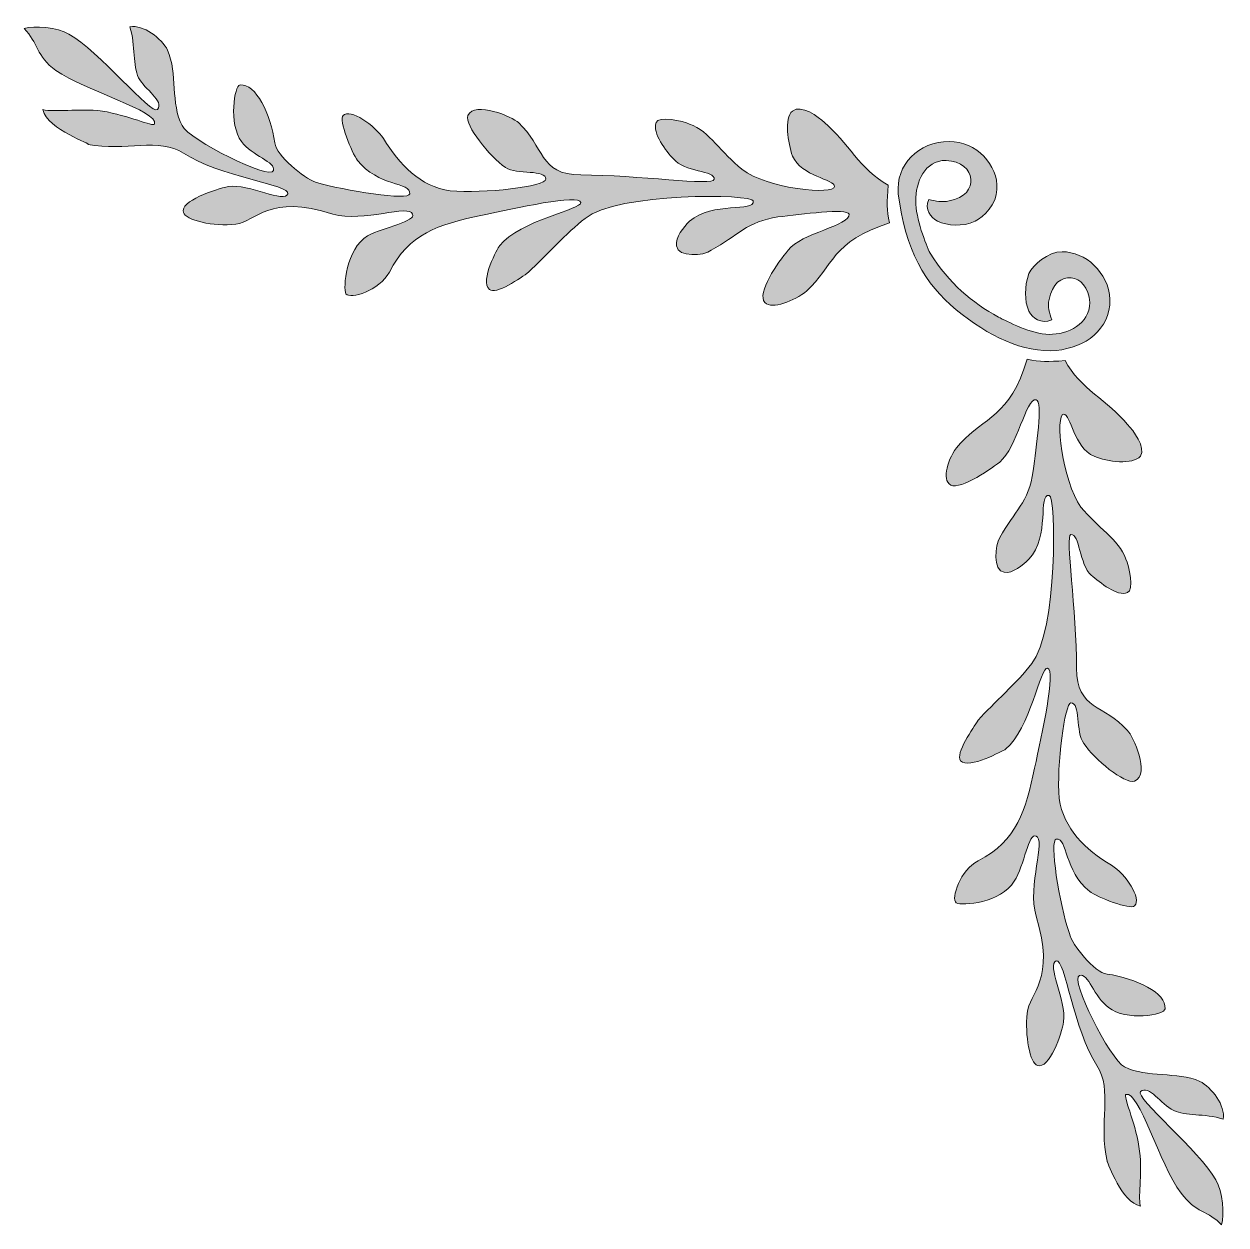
# Model space of a CAD drawing. Header units: inches. Extents: x -113 to 710, y 11 to 832.
import ezdxf

# ---------------------------------------------------------------- set-up
doc = ezdxf.new("R2010")
doc.units = ezdxf.units.IN
doc.header["$MEASUREMENT"] = 0
doc.layers.add('图层 1', color=7, linetype='Continuous')

# ---------------------------------------------------------------- blocks, each defined once
blk = doc.blocks.new('block 2')
at = {"layer": '图层 1', "true_color": 0xffffff}
h = blk.add_hatch(color=7, dxfattribs=at)
h.dxf.hatch_style = 2
edge = h.paths.add_edge_path()
edge.add_spline(control_points=[(478.39, 721.9), (459.55, 731.83), (450.62, 751.66), (434.75, 764.56), (430.79, 768.53), (418.87, 777.45), (412.92, 772.49), (406.98, 767.53), (409.95, 750.67), (412.92, 741.74), (418.87, 727.85), (441.69, 725.87), (441.69, 720.91), (441.69, 714.96), (396.07, 718.93), (378.21, 732.82), (364.33, 743.72), (356.39, 758.6), (342.51, 763.56), (338.53, 765.54), (320.69, 769.51), (319.69, 764.56), (316.7, 757.61), (326.63, 744.72), (331.58, 739.76), (338.53, 730.83), (360.35, 731.83), (359.37, 725.87), (359.37, 720.91), (306.81, 728.85), (268.12, 728.85), (239.35, 728.85), (243.31, 748.68), (225.47, 764.56), (221.49, 768.53), (195.71, 779.44), (190.74, 769.51), (188.77, 762.58), (205.62, 741.74), (216.53, 733.81), (224.47, 728.85), (244.3, 732.82), (244.3, 725.87), (244.3, 720.91), (201.65, 715.95), (178.84, 717.94), (158.01, 720.91), (144.13, 735.79), (133.22, 753.65), (127.26, 762.58), (110.4, 774.47), (105.44, 769.51), (102.48, 766.54), (111.4, 743.72), (115.37, 738.77), (129.25, 720.91), (152.07, 723.89), (151.07, 715.95), (151.07, 710.99), (106.44, 717.94), (86.6, 723.89), (78.67, 726.86), (59.82, 741.74), (58.84, 750.67), (55.85, 770.5), (45.93, 791.34), (35.02, 790.35), (31.06, 790.35), (27.09, 763.56), (36.02, 751.66), (42.96, 741.74), (59.82, 737.77), (57.84, 731.83), (55.85, 724.88), (0.32, 752.65), (-4.66, 762.58), (-12.59, 777.45), (-7.62, 798.28), (-14.57, 814.15), (-18.55, 822.08), (-31.44, 832), (-40.37, 830.02), (-36.39, 817.12), (-38.38, 803.24), (-34.41, 795.3), (-30.44, 787.37), (-16.56, 779.43), (-21.51, 773.48), (-25.49, 769.51), (-62.19, 814.15), (-82.02, 825.06), (-89.96, 830.02), (-105.83, 831.01), (-112.78, 829.03), (-102.85, 819.11), (-104.84, 810.18), (-90.96, 800.26), (-71.11, 786.38), (-20.52, 772.49), (-23.5, 763.56), (-24.49, 761.58), (-41.36, 769.51), (-59.2, 772.49), (-76.07, 774.47), (-91.94, 771.5), (-99.87, 773.48), (-96.9, 759.59), (-65.15, 749.67), (-69.13, 749.67), (-43.33, 744.72), (-20.52, 754.63), (-3.67, 743.72), (20.14, 727.85), (69.73, 721.9), (67.75, 715.95), (65.78, 709.01), (40.97, 722.9), (27.09, 720.91), (18.15, 718.93), (-6.64, 710.99), (-3.67, 703.06), (-2.67, 698.1), (17.16, 693.14), (32.05, 695.12), (45.93, 697.11), (54.85, 715.95), (98.5, 702.07), (119.32, 696.11), (151.07, 709.01), (153.06, 702.07), (156.03, 697.11), (133.21, 693.14), (122.31, 687.19), (107.43, 678.26), (105.44, 651.48), (107.43, 647.51), (110.4, 643.54), (130.24, 649.5), (137.19, 662.39), (150.07, 688.18), (170.9, 695.12), (199.66, 701.08), (223.47, 706.03), (267.12, 715.95), (268.12, 710), (269.11, 705.04), (226.46, 698.1), (212.56, 680.25), (211.58, 679.26), (198.68, 656.44), (205.62, 650.49), (209.59, 646.52), (227.44, 658.42), (232.41, 662.39), (244.3, 673.3), (258.2, 689.17), (271.08, 699.09), (292.91, 716.94), (386.15, 715.95), (386.15, 710.99), (387.14, 703.06), (358.37, 710.99), (342.51, 697.11), (338.53, 693.14), (332.58, 686.2), (333.58, 680.24), (334.57, 672.31), (352.42, 673.3), (357.39, 677.27), (375.22, 687.19), (382.18, 697.11), (403.01, 700.08), (418.87, 702.06), (450.62, 706.03), (451.62, 702.06), (452.61, 694.13), (418.87, 689.17), (409.95, 677.27), (403.01, 669.33), (388.13, 647.51), (394.09, 641.56), (399.04, 636.6), (413.92, 642.56), (422.85, 649.5), (440.69, 666.36), (439.71, 683.22), (479.38, 696.11), (477.39, 705.04), (477.39, 710), (478.39, 721.9)], knot_values=[0, 0, 0, 0, 1, 1, 1, 2, 2, 2, 3, 3, 3, 4, 4, 4, 5, 5, 5, 6, 6, 6, 7, 7, 7, 8, 8, 8, 9, 9, 9, 10, 10, 10, 11, 11, 11, 12, 12, 12, 13, 13, 13, 14, 14, 14, 15, 15, 15, 16, 16, 16, 17, 17, 17, 18, 18, 18, 19, 19, 19, 20, 20, 20, 21, 21, 21, 22, 22, 22, 23, 23, 23, 24, 24, 24, 25, 25, 25, 26, 26, 26, 27, 27, 27, 28, 28, 28, 29, 29, 29, 30, 30, 30, 31, 31, 31, 32, 32, 32, 33, 33, 33, 34, 34, 34, 35, 35, 35, 36, 36, 36, 37, 37, 37, 38, 38, 38, 39, 39, 39, 40, 40, 40, 41, 41, 41, 42, 42, 42, 43, 43, 43, 44, 44, 44, 45, 45, 45, 46, 46, 46, 47, 47, 47, 48, 48, 48, 49, 49, 49, 50, 50, 50, 51, 51, 51, 52, 52, 52, 53, 53, 53, 54, 54, 54, 55, 55, 55, 56, 56, 56, 57, 57, 57, 58, 58, 58, 59, 59, 59, 60, 60, 60, 61, 61, 61, 62, 62, 62, 63, 63, 63, 63], degree=3, periodic=1)
h = blk.add_hatch(color=7, dxfattribs=at)
h.dxf.hatch_style = 2
edge = h.paths.add_edge_path()
edge.add_spline(control_points=[(593.44, 608.83), (613.28, 610.81), (630.15, 622.72), (630.15, 643.54), (629.16, 662.39), (613.28, 676.28), (597.42, 676.28), (587.49, 676.28), (577.58, 667.35), (574.61, 661.4), (571.62, 652.47), (571.62, 642.56), (574.61, 635.61), (577.58, 630.65), (582.54, 626.68), (590.48, 629.66), (588.49, 634.62), (587.49, 638.59), (588.49, 643.54), (592.46, 665.37), (615.26, 662.39), (616.26, 641.56), (616.26, 626.68), (601.38, 619.74), (588.49, 619.74), (576.6, 619.74), (559.73, 628.66), (553.78, 631.64), (535.91, 641.56), (520.06, 654.45), (507.15, 675.29), (504.18, 681.23), (497.23, 699.09), (497.23, 710.99), (497.23, 723.88), (503.2, 738.76), (518.08, 738.76), (538.9, 737.77), (541.88, 714.96), (520.06, 710.99), (515.09, 710), (511.12, 710.99), (506.17, 711.99), (503.19, 705.04), (507.15, 700.08), (512.11, 697.11), (519.06, 694.13), (528.97, 693.14), (537.91, 697.11), (543.85, 700.08), (552.79, 709.01), (552.79, 718.93), (553.78, 735.79), (538.9, 751.66), (520.06, 751.66), (499.21, 751.66), (483.35, 735.79), (485.33, 715.95), (490.29, 677.27), (503.19, 654.45), (525.02, 636.6), (546.84, 618.75), (570.64, 606.84), (593.44, 608.83)], knot_values=[0, 0, 0, 0, 1, 1, 1, 2, 2, 2, 3, 3, 3, 4, 4, 4, 5, 5, 5, 6, 6, 6, 7, 7, 7, 8, 8, 8, 9, 9, 9, 10, 10, 10, 11, 11, 11, 12, 12, 12, 13, 13, 13, 14, 14, 14, 15, 15, 15, 16, 16, 16, 17, 17, 17, 18, 18, 18, 19, 19, 19, 20, 20, 20, 21, 21, 21, 21], degree=3, periodic=1)
h = blk.add_hatch(color=7, dxfattribs=at)
h.dxf.hatch_style = 2
edge = h.paths.add_edge_path()
edge.add_spline(control_points=[(673.78, 89.08), (681.72, 85.11), (694.62, 87.1), (707.52, 83.13), (709.5, 92.06), (699.58, 104.96), (691.65, 108.92), (675.78, 115.87), (655.94, 110.9), (640.07, 118.84), (630.15, 123.8), (602.37, 179.35), (609.31, 181.33), (615.26, 183.32), (619.25, 166.45), (629.16, 159.51), (641.06, 149.59), (667.84, 154.54), (667.84, 158.51), (668.83, 169.42), (648.01, 179.35), (628.17, 182.32), (619.25, 183.32), (604.36, 202.16), (602.37, 210.09), (595.43, 229.93), (588.49, 274.57), (593.44, 274.57), (601.38, 275.56), (598.42, 252.74), (616.26, 238.86), (621.23, 234.89), (644.04, 225.96), (647.01, 228.94), (651.98, 233.9), (641.06, 250.76), (631.13, 256.71), (613.28, 267.62), (598.42, 281.51), (595.43, 302.34), (593.44, 325.15), (599.4, 367.8), (603.37, 367.8), (610.31, 367.8), (606.34, 347.96), (612.3, 340.03), (619.25, 329.12), (640.07, 312.26), (647.01, 314.24), (657.92, 319.2), (646.02, 344.99), (642.06, 348.96), (626.19, 366.81), (607.34, 362.84), (607.34, 391.61), (607.34, 430.29), (599.4, 482.86), (603.37, 482.86), (609.32, 483.85), (609.32, 462.03), (617.25, 455.09), (623.2, 450.13), (635.11, 440.21), (642.06, 443.18), (647.01, 444.18), (643.05, 462.03), (641.06, 466), (636.1, 479.88), (621.22, 487.82), (610.31, 501.7), (597.42, 519.56), (592.46, 565.18), (598.42, 565.18), (603.37, 565.18), (605.36, 542.37), (619.24, 536.42), (628.17, 532.45), (646.02, 530.47), (650.98, 536.42), (654.95, 542.37), (646.02, 554.27), (642.06, 558.24), (629.16, 574.11), (609.31, 583.04), (599.4, 601.88), (587.49, 600.9), (582.54, 600.9), (573.61, 602.87), (561.72, 563.2), (543.85, 563.2), (527.99, 545.35), (520.05, 537.41), (515.09, 522.54), (520.05, 517.57), (525.02, 511.62), (546.84, 526.5), (554.77, 532.45), (566.67, 542.38), (572.61, 576.1), (579.55, 575.11), (584.52, 574.11), (579.55, 542.38), (577.58, 526.5), (574.61, 504.68), (564.68, 498.73), (554.77, 480.87), (551.79, 475.92), (549.8, 458.07), (557.73, 457.07), (563.69, 456.08), (570.64, 462.03), (574.61, 466), (589.49, 481.87), (580.55, 510.63), (588.49, 509.65), (593.44, 509.65), (594.43, 416.41), (576.59, 394.58), (566.67, 381.69), (550.79, 367.8), (539.89, 355.9), (536.91, 350.94), (524.02, 333.08), (527.99, 328.12), (533.93, 322.17), (556.74, 335.07), (558.73, 336.06), (575.6, 349.95), (582.54, 392.6), (587.49, 391.61), (593.44, 390.62), (583.54, 345.98), (578.56, 323.17), (572.61, 294.41), (566.67, 273.57), (539.89, 259.69), (527.99, 253.74), (521.03, 233.9), (525.02, 230.92), (528.97, 228.94), (555.75, 230.92), (564.68, 245.8), (571.62, 256.71), (574.61, 279.53), (579.55, 276.55), (586.5, 274.57), (573.61, 242.83), (579.55, 221.99), (593.44, 178.35), (574.61, 169.43), (573.61, 155.54), (571.62, 140.66), (575.6, 120.83), (580.55, 119.83), (588.49, 116.86), (597.42, 141.65), (598.42, 149.59), (600.39, 164.47), (586.5, 189.26), (593.44, 191.25), (599.4, 193.23), (605.36, 143.64), (621.22, 119.83), (632.13, 102.98), (622.23, 80.17), (628.17, 54.39), (628.83, 52.46), (638.21, 26.36), (650.98, 23.62), (649, 31.56), (652.95, 47.43), (649.98, 64.29), (647.01, 82.14), (639.07, 99), (641.06, 99.99), (649.98, 102.97), (663.88, 52.38), (678.76, 32.55), (688.66, 18.66), (697.6, 20.65), (706.53, 10.72), (708.51, 17.67), (707.52, 33.54), (702.55, 41.47), (691.65, 61.31), (647.01, 98.01), (650.98, 101.98), (656.92, 106.93), (664.87, 93.05), (673.78, 89.08)], knot_values=[0, 0, 0, 0, 1, 1, 1, 2, 2, 2, 3, 3, 3, 4, 4, 4, 5, 5, 5, 6, 6, 6, 7, 7, 7, 8, 8, 8, 9, 9, 9, 10, 10, 10, 11, 11, 11, 12, 12, 12, 13, 13, 13, 14, 14, 14, 15, 15, 15, 16, 16, 16, 17, 17, 17, 18, 18, 18, 19, 19, 19, 20, 20, 20, 21, 21, 21, 22, 22, 22, 23, 23, 23, 24, 24, 24, 25, 25, 25, 26, 26, 26, 27, 27, 27, 28, 28, 28, 29, 29, 29, 30, 30, 30, 31, 31, 31, 32, 32, 32, 33, 33, 33, 34, 34, 34, 35, 35, 35, 36, 36, 36, 37, 37, 37, 38, 38, 38, 39, 39, 39, 40, 40, 40, 41, 41, 41, 42, 42, 42, 43, 43, 43, 44, 44, 44, 45, 45, 45, 46, 46, 46, 47, 47, 47, 48, 48, 48, 49, 49, 49, 50, 50, 50, 51, 51, 51, 52, 52, 52, 53, 53, 53, 54, 54, 54, 55, 55, 55, 56, 56, 56, 57, 57, 57, 58, 58, 58, 59, 59, 59, 60, 60, 60, 61, 61, 61, 62, 62, 62, 63, 63, 63, 63], degree=3, periodic=1)
h = blk.add_hatch(color=7, dxfattribs=at)
h.dxf.hatch_style = 2
edge = h.paths.add_edge_path()
edge.add_spline(control_points=[(628.17, 54.37), (628.17, 54.37), (628.17, 54.38), (628.17, 54.39), (628.1, 54.56), (628.08, 54.61), (628.17, 54.37)], knot_values=[0, 0, 0, 0, 1, 1, 1, 2, 2, 2, 2], degree=3, periodic=1)
at = {"layer": '图层 1', "lineweight": 0}
for points, knots in [([(478.39, 721.9), (459.55, 731.83), (450.62, 751.66), (434.75, 764.56), (430.79, 768.53), (418.87, 777.45), (412.92, 772.49), (406.98, 767.53), (409.95, 750.67), (412.92, 741.74), (418.87, 727.85), (441.69, 725.87), (441.69, 720.91), (441.69, 714.96), (396.07, 718.93), (378.21, 732.82), (364.33, 743.72), (356.39, 758.6), (342.51, 763.56), (338.53, 765.54), (320.69, 769.51), (319.69, 764.56), (316.7, 757.61), (326.63, 744.72), (331.58, 739.76), (338.53, 730.83), (360.35, 731.83), (359.37, 725.87), (359.37, 720.91), (306.81, 728.85), (268.12, 728.85), (239.35, 728.85), (243.31, 748.68), (225.47, 764.56), (221.49, 768.53), (195.71, 779.44), (190.74, 769.51), (188.77, 762.58), (205.62, 741.74), (216.53, 733.81), (224.47, 728.85), (244.3, 732.82), (244.3, 725.87), (244.3, 720.91), (201.65, 715.95), (178.84, 717.94), (158.01, 720.91), (144.13, 735.79), (133.22, 753.65), (127.26, 762.58), (110.4, 774.47), (105.44, 769.51), (102.48, 766.54), (111.4, 743.72), (115.37, 738.77), (129.25, 720.91), (152.07, 723.89), (151.07, 715.95), (151.07, 710.99), (106.44, 717.94), (86.6, 723.89), (78.67, 726.86), (59.82, 741.74), (58.84, 750.67), (55.85, 770.5), (45.93, 791.34), (35.02, 790.35), (31.06, 790.35), (27.09, 763.56), (36.02, 751.66), (42.96, 741.74), (59.82, 737.77), (57.84, 731.83), (55.85, 724.88), (0.32, 752.65), (-4.66, 762.58), (-12.59, 777.45), (-7.62, 798.28), (-14.57, 814.15), (-18.55, 822.08), (-31.44, 832), (-40.37, 830.02), (-36.39, 817.12), (-38.38, 803.24), (-34.41, 795.3), (-30.44, 787.37), (-16.56, 779.43), (-21.51, 773.48), (-25.49, 769.51), (-62.19, 814.15), (-82.02, 825.06), (-89.96, 830.02), (-105.83, 831.01), (-112.78, 829.03), (-102.85, 819.11), (-104.84, 810.18), (-90.96, 800.26), (-71.11, 786.38), (-20.52, 772.49), (-23.5, 763.56), (-24.49, 761.58), (-41.36, 769.51), (-59.2, 772.49), (-76.07, 774.47), (-91.94, 771.5), (-99.87, 773.48), (-96.9, 759.59), (-65.15, 749.67), (-69.13, 749.67), (-43.33, 744.72), (-20.52, 754.63), (-3.67, 743.72), (20.14, 727.85), (69.73, 721.9), (67.75, 715.95), (65.78, 709.01), (40.97, 722.9), (27.09, 720.91), (18.15, 718.93), (-6.64, 710.99), (-3.67, 703.06), (-2.67, 698.1), (17.16, 693.14), (32.05, 695.12), (45.93, 697.11), (54.85, 715.95), (98.5, 702.07), (119.32, 696.11), (151.07, 709.01), (153.06, 702.07), (156.03, 697.11), (133.21, 693.14), (122.31, 687.19), (107.43, 678.26), (105.44, 651.48), (107.43, 647.51), (110.4, 643.54), (130.24, 649.5), (137.19, 662.39), (150.07, 688.18), (170.9, 695.12), (199.66, 701.08), (223.47, 706.03), (267.12, 715.95), (268.12, 710), (269.11, 705.04), (226.46, 698.1), (212.56, 680.25), (211.58, 679.26), (198.68, 656.44), (205.62, 650.49), (209.59, 646.52), (227.44, 658.42), (232.41, 662.39), (244.3, 673.3), (258.2, 689.17), (271.08, 699.09), (292.91, 716.94), (386.15, 715.95), (386.15, 710.99), (387.14, 703.06), (358.37, 710.99), (342.51, 697.11), (338.53, 693.14), (332.58, 686.2), (333.58, 680.24), (334.57, 672.31), (352.42, 673.3), (357.39, 677.27), (375.22, 687.19), (382.18, 697.11), (403.01, 700.08), (418.87, 702.06), (450.62, 706.03), (451.62, 702.06), (452.61, 694.13), (418.87, 689.17), (409.95, 677.27), (403.01, 669.33), (388.13, 647.51), (394.09, 641.56), (399.04, 636.6), (413.92, 642.56), (422.85, 649.5), (440.69, 666.36), (439.71, 683.22), (479.38, 696.11), (477.39, 705.04), (477.39, 710), (478.39, 721.9)], [0, 0, 0, 0, 1, 1, 1, 2, 2, 2, 3, 3, 3, 4, 4, 4, 5, 5, 5, 6, 6, 6, 7, 7, 7, 8, 8, 8, 9, 9, 9, 10, 10, 10, 11, 11, 11, 12, 12, 12, 13, 13, 13, 14, 14, 14, 15, 15, 15, 16, 16, 16, 17, 17, 17, 18, 18, 18, 19, 19, 19, 20, 20, 20, 21, 21, 21, 22, 22, 22, 23, 23, 23, 24, 24, 24, 25, 25, 25, 26, 26, 26, 27, 27, 27, 28, 28, 28, 29, 29, 29, 30, 30, 30, 31, 31, 31, 32, 32, 32, 33, 33, 33, 34, 34, 34, 35, 35, 35, 36, 36, 36, 37, 37, 37, 38, 38, 38, 39, 39, 39, 40, 40, 40, 41, 41, 41, 42, 42, 42, 43, 43, 43, 44, 44, 44, 45, 45, 45, 46, 46, 46, 47, 47, 47, 48, 48, 48, 49, 49, 49, 50, 50, 50, 51, 51, 51, 52, 52, 52, 53, 53, 53, 54, 54, 54, 55, 55, 55, 56, 56, 56, 57, 57, 57, 58, 58, 58, 59, 59, 59, 60, 60, 60, 61, 61, 61, 62, 62, 62, 63, 63, 63, 63]), ([(593.44, 608.83), (613.28, 610.81), (630.15, 622.72), (630.15, 643.54), (629.16, 662.39), (613.28, 676.28), (597.42, 676.28), (587.49, 676.28), (577.58, 667.35), (574.61, 661.4), (571.62, 652.47), (571.62, 642.56), (574.61, 635.61), (577.58, 630.65), (582.54, 626.68), (590.48, 629.66), (588.49, 634.62), (587.49, 638.59), (588.49, 643.54), (592.46, 665.37), (615.26, 662.39), (616.26, 641.56), (616.26, 626.68), (601.38, 619.74), (588.49, 619.74), (576.6, 619.74), (559.73, 628.66), (553.78, 631.64), (535.91, 641.56), (520.06, 654.45), (507.15, 675.29), (504.18, 681.23), (497.23, 699.09), (497.23, 710.99), (497.23, 723.88), (503.2, 738.76), (518.08, 738.76), (538.9, 737.77), (541.88, 714.96), (520.06, 710.99), (515.09, 710), (511.12, 710.99), (506.17, 711.99), (503.19, 705.04), (507.15, 700.08), (512.11, 697.11), (519.06, 694.13), (528.97, 693.14), (537.91, 697.11), (543.85, 700.08), (552.79, 709.01), (552.79, 718.93), (553.78, 735.79), (538.9, 751.66), (520.06, 751.66), (499.21, 751.66), (483.35, 735.79), (485.33, 715.95), (490.29, 677.27), (503.19, 654.45), (525.02, 636.6), (546.84, 618.75), (570.64, 606.84), (593.44, 608.83)], [0, 0, 0, 0, 1, 1, 1, 2, 2, 2, 3, 3, 3, 4, 4, 4, 5, 5, 5, 6, 6, 6, 7, 7, 7, 8, 8, 8, 9, 9, 9, 10, 10, 10, 11, 11, 11, 12, 12, 12, 13, 13, 13, 14, 14, 14, 15, 15, 15, 16, 16, 16, 17, 17, 17, 18, 18, 18, 19, 19, 19, 20, 20, 20, 21, 21, 21, 21]), ([(673.78, 89.08), (681.72, 85.11), (694.62, 87.1), (707.52, 83.13), (709.5, 92.06), (699.58, 104.96), (691.65, 108.92), (675.78, 115.87), (655.94, 110.9), (640.07, 118.84), (630.15, 123.8), (602.37, 179.35), (609.31, 181.33), (615.26, 183.32), (619.25, 166.45), (629.16, 159.51), (641.06, 149.59), (667.84, 154.54), (667.84, 158.51), (668.83, 169.42), (648.01, 179.35), (628.17, 182.32), (619.25, 183.32), (604.36, 202.16), (602.37, 210.09), (595.43, 229.93), (588.49, 274.57), (593.44, 274.57), (601.38, 275.56), (598.42, 252.74), (616.26, 238.86), (621.23, 234.89), (644.04, 225.96), (647.01, 228.94), (651.98, 233.9), (641.06, 250.76), (631.13, 256.71), (613.28, 267.62), (598.42, 281.51), (595.43, 302.34), (593.44, 325.15), (599.4, 367.8), (603.37, 367.8), (610.31, 367.8), (606.34, 347.96), (612.3, 340.03), (619.25, 329.12), (640.07, 312.26), (647.01, 314.24), (657.92, 319.2), (646.02, 344.99), (642.06, 348.96), (626.19, 366.81), (607.34, 362.84), (607.34, 391.61), (607.34, 430.29), (599.4, 482.86), (603.37, 482.86), (609.32, 483.85), (609.32, 462.03), (617.25, 455.09), (623.2, 450.13), (635.11, 440.21), (642.06, 443.18), (647.01, 444.18), (643.05, 462.03), (641.06, 466), (636.1, 479.88), (621.22, 487.82), (610.31, 501.7), (597.42, 519.56), (592.46, 565.18), (598.42, 565.18), (603.37, 565.18), (605.36, 542.37), (619.24, 536.42), (628.17, 532.45), (646.02, 530.47), (650.98, 536.42), (654.95, 542.37), (646.02, 554.27), (642.06, 558.24), (629.16, 574.11), (609.31, 583.04), (599.4, 601.88), (587.49, 600.9), (582.54, 600.9), (573.61, 602.87), (561.72, 563.2), (543.85, 563.2), (527.99, 545.35), (520.05, 537.41), (515.09, 522.54), (520.05, 517.57), (525.02, 511.62), (546.84, 526.5), (554.77, 532.45), (566.67, 542.38), (572.61, 576.1), (579.55, 575.11), (584.52, 574.11), (579.55, 542.38), (577.58, 526.5), (574.61, 504.68), (564.68, 498.73), (554.77, 480.87), (551.79, 475.92), (549.8, 458.07), (557.73, 457.07), (563.69, 456.08), (570.64, 462.03), (574.61, 466), (589.49, 481.87), (580.55, 510.63), (588.49, 509.65), (593.44, 509.65), (594.43, 416.41), (576.59, 394.58), (566.67, 381.69), (550.79, 367.8), (539.89, 355.9), (536.91, 350.94), (524.02, 333.08), (527.99, 328.12), (533.93, 322.17), (556.74, 335.07), (558.73, 336.06), (575.6, 349.95), (582.54, 392.6), (587.49, 391.61), (593.44, 390.62), (583.54, 345.98), (578.56, 323.17), (572.61, 294.41), (566.67, 273.57), (539.89, 259.69), (527.99, 253.74), (521.03, 233.9), (525.02, 230.92), (528.97, 228.94), (555.75, 230.92), (564.68, 245.8), (571.62, 256.71), (574.61, 279.53), (579.55, 276.55), (586.5, 274.57), (573.61, 242.83), (579.55, 221.99), (593.44, 178.35), (574.61, 169.43), (573.61, 155.54), (571.62, 140.66), (575.6, 120.83), (580.55, 119.83), (588.49, 116.86), (597.42, 141.65), (598.42, 149.59), (600.39, 164.47), (586.5, 189.26), (593.44, 191.25), (599.4, 193.23), (605.36, 143.64), (621.22, 119.83), (632.13, 102.98), (622.23, 80.17), (628.17, 54.39), (628.83, 52.46), (638.21, 26.36), (650.98, 23.62), (649, 31.56), (652.95, 47.43), (649.98, 64.29), (647.01, 82.14), (639.07, 99), (641.06, 99.99), (649.98, 102.97), (663.88, 52.38), (678.76, 32.55), (688.66, 18.66), (697.6, 20.65), (706.53, 10.72), (708.51, 17.67), (707.52, 33.54), (702.55, 41.47), (691.65, 61.31), (647.01, 98.01), (650.98, 101.98), (656.92, 106.93), (664.87, 93.05), (673.78, 89.08)], [0, 0, 0, 0, 1, 1, 1, 2, 2, 2, 3, 3, 3, 4, 4, 4, 5, 5, 5, 6, 6, 6, 7, 7, 7, 8, 8, 8, 9, 9, 9, 10, 10, 10, 11, 11, 11, 12, 12, 12, 13, 13, 13, 14, 14, 14, 15, 15, 15, 16, 16, 16, 17, 17, 17, 18, 18, 18, 19, 19, 19, 20, 20, 20, 21, 21, 21, 22, 22, 22, 23, 23, 23, 24, 24, 24, 25, 25, 25, 26, 26, 26, 27, 27, 27, 28, 28, 28, 29, 29, 29, 30, 30, 30, 31, 31, 31, 32, 32, 32, 33, 33, 33, 34, 34, 34, 35, 35, 35, 36, 36, 36, 37, 37, 37, 38, 38, 38, 39, 39, 39, 40, 40, 40, 41, 41, 41, 42, 42, 42, 43, 43, 43, 44, 44, 44, 45, 45, 45, 46, 46, 46, 47, 47, 47, 48, 48, 48, 49, 49, 49, 50, 50, 50, 51, 51, 51, 52, 52, 52, 53, 53, 53, 54, 54, 54, 55, 55, 55, 56, 56, 56, 57, 57, 57, 58, 58, 58, 59, 59, 59, 60, 60, 60, 61, 61, 61, 62, 62, 62, 63, 63, 63, 63]), ([(628.17, 54.37), (628.17, 54.37), (628.17, 54.38), (628.17, 54.39), (628.1, 54.56), (628.08, 54.61), (628.17, 54.37)], [0, 0, 0, 0, 1, 1, 1, 2, 2, 2, 2])]:
    blk.add_open_spline(points, degree=3, knots=knots, dxfattribs=at)

msp = doc.modelspace()

# ---------------------------------------------------------------- block references
at = {"layer": '图层 1'}
msp.add_blockref('block 2', (0, 0), dxfattribs=at)

doc.saveas('drawing.dxf')
